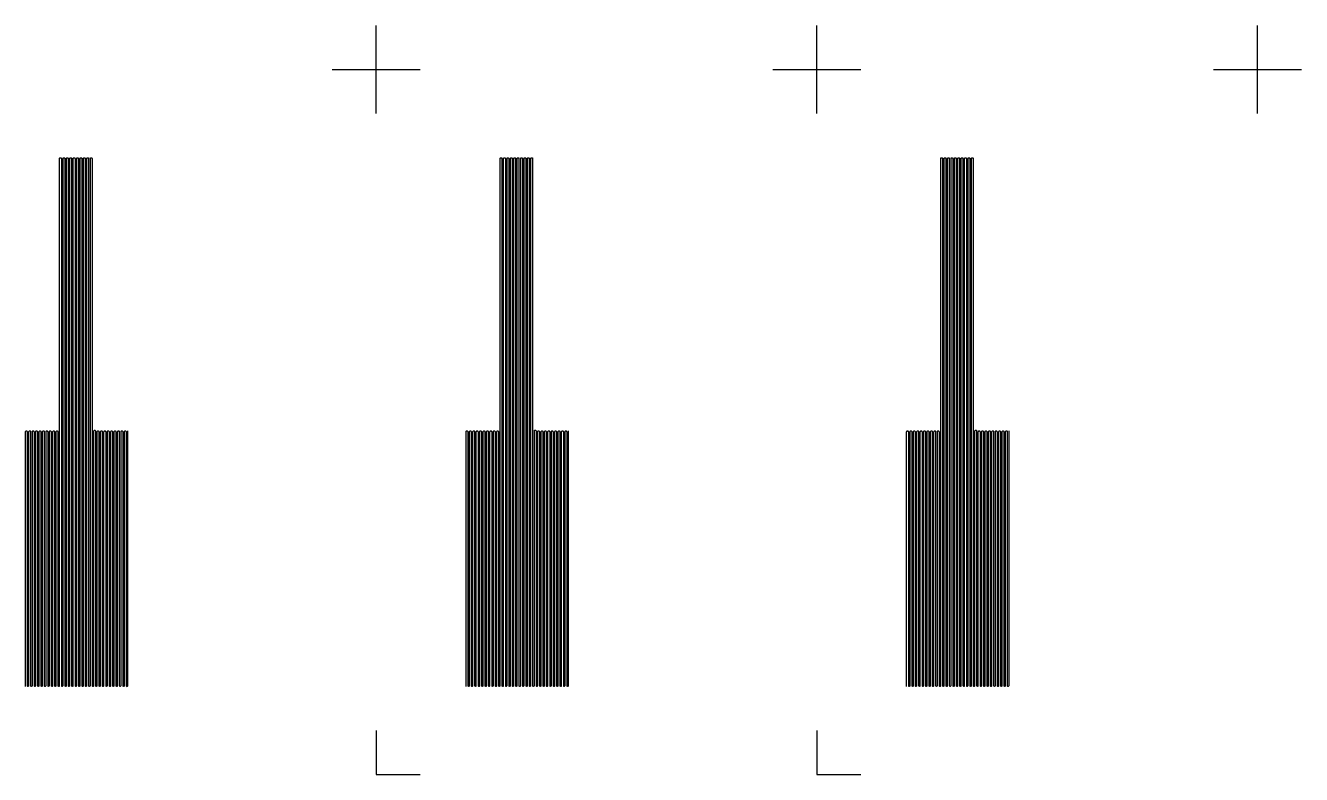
# Model space of a CAD drawing. Header units: inches. Extents: x 0 to 30.5, y 0 to 8.5.
# Drawn here: x 16.02 to 30.5, y 0 to 8.5 of the extents above; entities that cross this region are included whole.
import ezdxf

# ---------------------------------------------------------------- set-up
doc = ezdxf.new("R2010")
doc.units = ezdxf.units.IN
doc.header["$MEASUREMENT"] = 0

msp = doc.modelspace()

# ---------------------------------------------------------------- linework, layer by layer
for p, q in [((20, 7.5), (20, 8.5)), ((20, 7.5), (20, 8.5)), ((20, 7.5), (20, 8.5)), ((25, 7.5), (25, 8.5)), ((25, 7.5), (25, 8.5)), ((30, 7.5), (30, 8.5)), ((19.5, 8), (20.5, 8)), ((19.5, 8), (20.5, 8)), ((19.5, 8), (20.5, 8)), ((24.5, 8), (25.5, 8)), ((24.5, 8), (25.5, 8)), ((29.5, 8), (30.5, 8))]:
    msp.add_line(p, q)
at = {"color": 1, "linetype": 'Continuous'}
for points in [[(16.019, 1), (16.019, 3.89, -0.414214), (16.029, 3.9), (16.029, 3.9, -0.414214), (16.039, 3.89), (16.039, 1.01, 0.414214), (16.048, 1), (16.048, 1, 0.414214), (16.058, 1.01), (16.058, 3.89, -0.414214), (16.068, 3.9), (16.068, 3.9, -0.414214), (16.077, 3.89), (16.077, 1.01, 0.414214), (16.087, 1), (16.087, 1, 0.414214), (16.097, 1.01), (16.097, 3.89, -0.414214), (16.106, 3.9), (16.106, 3.9, -0.414214), (16.116, 3.89), (16.116, 1.01, 0.414214), (16.126, 1), (16.126, 1, 0.414214), (16.135, 1.01), (16.135, 3.89, -0.414214), (16.145, 3.9), (16.145, 3.9, -0.414214), (16.155, 3.89), (16.155, 1.01, 0.414214), (16.165, 1), (16.165, 1, 0.414214), (16.174, 1.01), (16.174, 3.89, -0.414214), (16.184, 3.9), (16.184, 3.9, -0.414214), (16.194, 3.89), (16.194, 1.01, 0.414214), (16.203, 1), (16.203, 1, 0.414214), (16.213, 1.01), (16.213, 3.89, -0.414214), (16.223, 3.9), (16.223, 3.9, -0.414214), (16.232, 3.89), (16.232, 1.01, 0.414214), (16.242, 1), (16.242, 1, 0.414214), (16.252, 1.01), (16.252, 3.89, -0.414214), (16.261, 3.9), (16.261, 3.9, -0.414214), (16.271, 3.89), (16.271, 1.01, 0.414214), (16.281, 1), (16.281, 1, 0.414214), (16.29, 1.01), (16.29, 3.89, -0.414214), (16.3, 3.9), (16.3, 3.9, -0.414214), (16.31, 3.89), (16.31, 1.01, 0.414214), (16.319, 1), (16.319, 1, 0.414214), (16.329, 1.01), (16.329, 3.89, -0.414214), (16.339, 3.9), (16.339, 3.9, -0.414214), (16.348, 3.89), (16.348, 1.01, 0.414214), (16.358, 1), (16.358, 1, 0.414214), (16.368, 1.01), (16.368, 3.89, -0.414214), (16.377, 3.9), (16.377, 3.9, -0.414214), (16.387, 3.89), (16.387, 1.01, 0.414214), (16.397, 1), (16.397, 1, 0.414214), (16.406, 1.01), (16.406, 6.99, -0.414214), (16.416, 7), (16.416, 7, -0.414214), (16.426, 6.99), (16.426, 1.01, 0.414214), (16.435, 1), (16.435, 1, 0.414214), (16.445, 1.01), (16.445, 6.99, -0.414214), (16.455, 7), (16.455, 7, -0.414214), (16.465, 6.99), (16.465, 1.01, 0.414214), (16.474, 1), (16.474, 1, 0.414214), (16.484, 1.01), (16.484, 6.99, -0.414214), (16.494, 7), (16.494, 7, -0.414214), (16.503, 6.99), (16.503, 1.01, 0.414214), (16.513, 1), (16.513, 1, 0.414214), (16.523, 1.01), (16.523, 6.99, -0.414214), (16.532, 7), (16.532, 7, -0.414214), (16.542, 6.99), (16.542, 1.01, 0.414214), (16.552, 1), (16.552, 1, 0.414214), (16.561, 1.01), (16.561, 6.99, -0.414214), (16.571, 7), (16.571, 7, -0.414214), (16.581, 6.99), (16.581, 1.01, 0.414214), (16.59, 1), (16.59, 1, 0.414214), (16.6, 1.01), (16.6, 6.99, -0.414214), (16.61, 7), (16.61, 7, -0.414214), (16.619, 6.99), (16.619, 1.01, 0.414214), (16.629, 1), (16.629, 1, 0.414214), (16.639, 1.01), (16.639, 6.99, -0.414214), (16.648, 7), (16.648, 7, -0.414214), (16.658, 6.99), (16.658, 1.01, 0.414214), (16.668, 1), (16.668, 1, 0.414214), (16.677, 1.01), (16.677, 6.99, -0.414214), (16.687, 7), (16.687, 7, -0.414214), (16.697, 6.99), (16.697, 1.01, 0.414214), (16.706, 1), (16.706, 1, 0.414214), (16.716, 1.01), (16.716, 6.99, -0.414214), (16.726, 7), (16.726, 7, -0.414214), (16.735, 6.99), (16.735, 1.01, 0.414214), (16.745, 1), (16.745, 1, 0.414214), (16.755, 1.01), (16.755, 6.99, -0.414214), (16.765, 7), (16.765, 7, -0.414214), (16.774, 6.99), (16.774, 1.01, 0.414214), (16.784, 1), (16.784, 1, 0.414214), (16.794, 1.01), (16.794, 3.9, -0.996883), (16.813, 3.9), (16.813, 3.9, -0.001561), (16.813, 3.9), (16.813, 1.01, 0.414214), (16.823, 1), (16.823, 1, 0.414214), (16.832, 1.01), (16.832, 3.89, -0.414214), (16.842, 3.9), (16.842, 3.9, -0.414214), (16.852, 3.89), (16.852, 1.01, 0.414214), (16.861, 1), (16.861, 1, 0.414214), (16.871, 1.01), (16.871, 3.89, -0.414214), (16.881, 3.9), (16.881, 3.9, -0.414214), (16.89, 3.89), (16.89, 1.01, 0.414214), (16.9, 1), (16.9, 1, 0.414214), (16.91, 1.01), (16.91, 3.89, -0.414214), (16.919, 3.9), (16.919, 3.9, -0.414214), (16.929, 3.89), (16.929, 1.01, 0.414214), (16.939, 1), (16.939, 1, 0.414214), (16.948, 1.01), (16.948, 3.89, -0.414214), (16.958, 3.9), (16.958, 3.9, -0.414214), (16.968, 3.89), (16.968, 1.01, 0.414214), (16.977, 1), (16.977, 1, 0.414214), (16.987, 1.01), (16.987, 3.89, -0.414214), (16.997, 3.9), (16.997, 3.9, -0.414214), (17.006, 3.89), (17.006, 1.01, 0.414214), (17.016, 1), (17.016, 1, 0.414214), (17.026, 1.01), (17.026, 3.89, -0.414214), (17.035, 3.9), (17.035, 3.9, -0.414214), (17.045, 3.89), (17.045, 1.01, 0.414214), (17.055, 1), (17.055, 1, 0.414214), (17.065, 1.01), (17.065, 3.89, -0.414214), (17.074, 3.9), (17.074, 3.9, -0.414214), (17.084, 3.89), (17.084, 1.01, 0.414214), (17.094, 1), (17.094, 1, 0.414214), (17.103, 1.01), (17.103, 3.89, -0.414214), (17.113, 3.9), (17.113, 3.9, -0.414214), (17.123, 3.89), (17.123, 1.01, 0.414214), (17.132, 1), (17.132, 1, 0.414214), (17.142, 1.01), (17.142, 3.89, -0.414214), (17.152, 3.9), (17.152, 3.9, -0.414214), (17.161, 3.89), (17.161, 1.01, 0.414214), (17.171, 1), (17.171, 1, 0.414214), (17.181, 1.01), (17.181, 3.9)], [(16.019, 1), (16.019, 3.89, -0.414214), (16.029, 3.9), (16.029, 3.9, -0.414214), (16.039, 3.89), (16.039, 1.01, 0.414214), (16.048, 1), (16.048, 1, 0.414214), (16.058, 1.01), (16.058, 3.89, -0.414214), (16.068, 3.9), (16.068, 3.9, -0.414214), (16.077, 3.89), (16.077, 1.01, 0.414214), (16.087, 1), (16.087, 1, 0.414214), (16.097, 1.01), (16.097, 3.89, -0.414214), (16.106, 3.9), (16.106, 3.9, -0.414214), (16.116, 3.89), (16.116, 1.01, 0.414214), (16.126, 1), (16.126, 1, 0.414214), (16.135, 1.01), (16.135, 3.89, -0.414214), (16.145, 3.9), (16.145, 3.9, -0.414214), (16.155, 3.89), (16.155, 1.01, 0.414214), (16.165, 1), (16.165, 1, 0.414214), (16.174, 1.01), (16.174, 3.89, -0.414214), (16.184, 3.9), (16.184, 3.9, -0.414214), (16.194, 3.89), (16.194, 1.01, 0.414214), (16.203, 1), (16.203, 1, 0.414214), (16.213, 1.01), (16.213, 3.89, -0.414214), (16.223, 3.9), (16.223, 3.9, -0.414214), (16.232, 3.89), (16.232, 1.01, 0.414214), (16.242, 1), (16.242, 1, 0.414214), (16.252, 1.01), (16.252, 3.89, -0.414214), (16.261, 3.9), (16.261, 3.9, -0.414214), (16.271, 3.89), (16.271, 1.01, 0.414214), (16.281, 1), (16.281, 1, 0.414214), (16.29, 1.01), (16.29, 3.89, -0.414214), (16.3, 3.9), (16.3, 3.9, -0.414214), (16.31, 3.89), (16.31, 1.01, 0.414214), (16.319, 1), (16.319, 1, 0.414214), (16.329, 1.01), (16.329, 3.89, -0.414214), (16.339, 3.9), (16.339, 3.9, -0.414214), (16.348, 3.89), (16.348, 1.01, 0.414214), (16.358, 1), (16.358, 1, 0.414214), (16.368, 1.01), (16.368, 3.89, -0.414214), (16.377, 3.9), (16.377, 3.9, -0.414214), (16.387, 3.89), (16.387, 1.01, 0.414214), (16.397, 1), (16.397, 1, 0.414214), (16.406, 1.01), (16.406, 6.99, -0.414214), (16.416, 7), (16.416, 7, -0.414214), (16.426, 6.99), (16.426, 1.01, 0.414214), (16.435, 1), (16.435, 1, 0.414214), (16.445, 1.01), (16.445, 6.99, -0.414214), (16.455, 7), (16.455, 7, -0.414214), (16.465, 6.99), (16.465, 1.01, 0.414214), (16.474, 1), (16.474, 1, 0.414214), (16.484, 1.01), (16.484, 6.99, -0.414214), (16.494, 7), (16.494, 7, -0.414214), (16.503, 6.99), (16.503, 1.01, 0.414214), (16.513, 1), (16.513, 1, 0.414214), (16.523, 1.01), (16.523, 6.99, -0.414214), (16.532, 7), (16.532, 7, -0.414214), (16.542, 6.99), (16.542, 1.01, 0.414214), (16.552, 1), (16.552, 1, 0.414214), (16.561, 1.01), (16.561, 6.99, -0.414214), (16.571, 7), (16.571, 7, -0.414214), (16.581, 6.99), (16.581, 1.01, 0.414214), (16.59, 1), (16.59, 1, 0.414214), (16.6, 1.01), (16.6, 6.99, -0.414214), (16.61, 7), (16.61, 7, -0.414214), (16.619, 6.99), (16.619, 1.01, 0.414214), (16.629, 1), (16.629, 1, 0.414214), (16.639, 1.01), (16.639, 6.99, -0.414214), (16.648, 7), (16.648, 7, -0.414214), (16.658, 6.99), (16.658, 1.01, 0.414214), (16.668, 1), (16.668, 1, 0.414214), (16.677, 1.01), (16.677, 6.99, -0.414214), (16.687, 7), (16.687, 7, -0.414214), (16.697, 6.99), (16.697, 1.01, 0.414214), (16.706, 1), (16.706, 1, 0.414214), (16.716, 1.01), (16.716, 6.99, -0.414214), (16.726, 7), (16.726, 7, -0.414214), (16.735, 6.99), (16.735, 1.01, 0.414214), (16.745, 1), (16.745, 1, 0.414214), (16.755, 1.01), (16.755, 6.99, -0.414214), (16.765, 7), (16.765, 7, -0.414214), (16.774, 6.99), (16.774, 1.01, 0.414214), (16.784, 1), (16.784, 1, 0.414214), (16.794, 1.01), (16.794, 3.9, -0.996883), (16.813, 3.9), (16.813, 3.9, -0.001561), (16.813, 3.9), (16.813, 1.01, 0.414214), (16.823, 1), (16.823, 1, 0.414214), (16.832, 1.01), (16.832, 3.89, -0.414214), (16.842, 3.9), (16.842, 3.9, -0.414214), (16.852, 3.89), (16.852, 1.01, 0.414214), (16.861, 1), (16.861, 1, 0.414214), (16.871, 1.01), (16.871, 3.89, -0.414214), (16.881, 3.9), (16.881, 3.9, -0.414214), (16.89, 3.89), (16.89, 1.01, 0.414214), (16.9, 1), (16.9, 1, 0.414214), (16.91, 1.01), (16.91, 3.89, -0.414214), (16.919, 3.9), (16.919, 3.9, -0.414214), (16.929, 3.89), (16.929, 1.01, 0.414214), (16.939, 1), (16.939, 1, 0.414214), (16.948, 1.01), (16.948, 3.89, -0.414214), (16.958, 3.9), (16.958, 3.9, -0.414214), (16.968, 3.89), (16.968, 1.01, 0.414214), (16.977, 1), (16.977, 1, 0.414214), (16.987, 1.01), (16.987, 3.89, -0.414214), (16.997, 3.9), (16.997, 3.9, -0.414214), (17.006, 3.89), (17.006, 1.01, 0.414214), (17.016, 1), (17.016, 1, 0.414214), (17.026, 1.01), (17.026, 3.89, -0.414214), (17.035, 3.9), (17.035, 3.9, -0.414214), (17.045, 3.89), (17.045, 1.01, 0.414214), (17.055, 1), (17.055, 1, 0.414214), (17.065, 1.01), (17.065, 3.89, -0.414214), (17.074, 3.9), (17.074, 3.9, -0.414214), (17.084, 3.89), (17.084, 1.01, 0.414214), (17.094, 1), (17.094, 1, 0.414214), (17.103, 1.01), (17.103, 3.89, -0.414214), (17.113, 3.9), (17.113, 3.9, -0.414214), (17.123, 3.89), (17.123, 1.01, 0.414214), (17.132, 1), (17.132, 1, 0.414214), (17.142, 1.01), (17.142, 3.89, -0.414214), (17.152, 3.9), (17.152, 3.9, -0.414214), (17.161, 3.89), (17.161, 1.01, 0.414214), (17.171, 1), (17.171, 1, 0.414214), (17.181, 1.01), (17.181, 3.9)], [(16.019, 1), (16.019, 3.89, -0.414214), (16.029, 3.9), (16.029, 3.9, -0.414214), (16.039, 3.89), (16.039, 1.01, 0.414214), (16.048, 1), (16.048, 1, 0.414214), (16.058, 1.01), (16.058, 3.89, -0.414214), (16.068, 3.9), (16.068, 3.9, -0.414214), (16.077, 3.89), (16.077, 1.01, 0.414214), (16.087, 1), (16.087, 1, 0.414214), (16.097, 1.01), (16.097, 3.89, -0.414214), (16.106, 3.9), (16.106, 3.9, -0.414214), (16.116, 3.89), (16.116, 1.01, 0.414214), (16.126, 1), (16.126, 1, 0.414214), (16.135, 1.01), (16.135, 3.89, -0.414214), (16.145, 3.9), (16.145, 3.9, -0.414214), (16.155, 3.89), (16.155, 1.01, 0.414214), (16.165, 1), (16.165, 1, 0.414214), (16.174, 1.01), (16.174, 3.89, -0.414214), (16.184, 3.9), (16.184, 3.9, -0.414214), (16.194, 3.89), (16.194, 1.01, 0.414214), (16.203, 1), (16.203, 1, 0.414214), (16.213, 1.01), (16.213, 3.89, -0.414214), (16.223, 3.9), (16.223, 3.9, -0.414214), (16.232, 3.89), (16.232, 1.01, 0.414214), (16.242, 1), (16.242, 1, 0.414214), (16.252, 1.01), (16.252, 3.89, -0.414214), (16.261, 3.9), (16.261, 3.9, -0.414214), (16.271, 3.89), (16.271, 1.01, 0.414214), (16.281, 1), (16.281, 1, 0.414214), (16.29, 1.01), (16.29, 3.89, -0.414214), (16.3, 3.9), (16.3, 3.9, -0.414214), (16.31, 3.89), (16.31, 1.01, 0.414214), (16.319, 1), (16.319, 1, 0.414214), (16.329, 1.01), (16.329, 3.89, -0.414214), (16.339, 3.9), (16.339, 3.9, -0.414214), (16.348, 3.89), (16.348, 1.01, 0.414214), (16.358, 1), (16.358, 1, 0.414214), (16.368, 1.01), (16.368, 3.89, -0.414214), (16.377, 3.9), (16.377, 3.9, -0.414214), (16.387, 3.89), (16.387, 1.01, 0.414214), (16.397, 1), (16.397, 1, 0.414214), (16.406, 1.01), (16.406, 6.99, -0.414214), (16.416, 7), (16.416, 7, -0.414214), (16.426, 6.99), (16.426, 1.01, 0.414214), (16.435, 1), (16.435, 1, 0.414214), (16.445, 1.01), (16.445, 6.99, -0.414214), (16.455, 7), (16.455, 7, -0.414214), (16.465, 6.99), (16.465, 1.01, 0.414214), (16.474, 1), (16.474, 1, 0.414214), (16.484, 1.01), (16.484, 6.99, -0.414214), (16.494, 7), (16.494, 7, -0.414214), (16.503, 6.99), (16.503, 1.01, 0.414214), (16.513, 1), (16.513, 1, 0.414214), (16.523, 1.01), (16.523, 6.99, -0.414214), (16.532, 7), (16.532, 7, -0.414214), (16.542, 6.99), (16.542, 1.01, 0.414214), (16.552, 1), (16.552, 1, 0.414214), (16.561, 1.01), (16.561, 6.99, -0.414214), (16.571, 7), (16.571, 7, -0.414214), (16.581, 6.99), (16.581, 1.01, 0.414214), (16.59, 1), (16.59, 1, 0.414214), (16.6, 1.01), (16.6, 6.99, -0.414214), (16.61, 7), (16.61, 7, -0.414214), (16.619, 6.99), (16.619, 1.01, 0.414214), (16.629, 1), (16.629, 1, 0.414214), (16.639, 1.01), (16.639, 6.99, -0.414214), (16.648, 7), (16.648, 7, -0.414214), (16.658, 6.99), (16.658, 1.01, 0.414214), (16.668, 1), (16.668, 1, 0.414214), (16.677, 1.01), (16.677, 6.99, -0.414214), (16.687, 7), (16.687, 7, -0.414214), (16.697, 6.99), (16.697, 1.01, 0.414214), (16.706, 1), (16.706, 1, 0.414214), (16.716, 1.01), (16.716, 6.99, -0.414214), (16.726, 7), (16.726, 7, -0.414214), (16.735, 6.99), (16.735, 1.01, 0.414214), (16.745, 1), (16.745, 1, 0.414214), (16.755, 1.01), (16.755, 6.99, -0.414214), (16.765, 7), (16.765, 7, -0.414214), (16.774, 6.99), (16.774, 1.01, 0.414214), (16.784, 1), (16.784, 1, 0.414214), (16.794, 1.01), (16.794, 3.9, -0.996883), (16.813, 3.9), (16.813, 3.9, -0.001561), (16.813, 3.9), (16.813, 1.01, 0.414214), (16.823, 1), (16.823, 1, 0.414214), (16.832, 1.01), (16.832, 3.89, -0.414214), (16.842, 3.9), (16.842, 3.9, -0.414214), (16.852, 3.89), (16.852, 1.01, 0.414214), (16.861, 1), (16.861, 1, 0.414214), (16.871, 1.01), (16.871, 3.89, -0.414214), (16.881, 3.9), (16.881, 3.9, -0.414214), (16.89, 3.89), (16.89, 1.01, 0.414214), (16.9, 1), (16.9, 1, 0.414214), (16.91, 1.01), (16.91, 3.89, -0.414214), (16.919, 3.9), (16.919, 3.9, -0.414214), (16.929, 3.89), (16.929, 1.01, 0.414214), (16.939, 1), (16.939, 1, 0.414214), (16.948, 1.01), (16.948, 3.89, -0.414214), (16.958, 3.9), (16.958, 3.9, -0.414214), (16.968, 3.89), (16.968, 1.01, 0.414214), (16.977, 1), (16.977, 1, 0.414214), (16.987, 1.01), (16.987, 3.89, -0.414214), (16.997, 3.9), (16.997, 3.9, -0.414214), (17.006, 3.89), (17.006, 1.01, 0.414214), (17.016, 1), (17.016, 1, 0.414214), (17.026, 1.01), (17.026, 3.89, -0.414214), (17.035, 3.9), (17.035, 3.9, -0.414214), (17.045, 3.89), (17.045, 1.01, 0.414214), (17.055, 1), (17.055, 1, 0.414214), (17.065, 1.01), (17.065, 3.89, -0.414214), (17.074, 3.9), (17.074, 3.9, -0.414214), (17.084, 3.89), (17.084, 1.01, 0.414214), (17.094, 1), (17.094, 1, 0.414214), (17.103, 1.01), (17.103, 3.89, -0.414214), (17.113, 3.9), (17.113, 3.9, -0.414214), (17.123, 3.89), (17.123, 1.01, 0.414214), (17.132, 1), (17.132, 1, 0.414214), (17.142, 1.01), (17.142, 3.89, -0.414214), (17.152, 3.9), (17.152, 3.9, -0.414214), (17.161, 3.89), (17.161, 1.01, 0.414214), (17.171, 1), (17.171, 1, 0.414214), (17.181, 1.01), (17.181, 3.9)], [(21.019, 1), (21.019, 3.89, -0.414214), (21.029, 3.9), (21.029, 3.9, -0.414214), (21.039, 3.89), (21.039, 1.01, 0.414214), (21.048, 1), (21.048, 1, 0.414214), (21.058, 1.01), (21.058, 3.89, -0.414214), (21.068, 3.9), (21.068, 3.9, -0.414214), (21.077, 3.89), (21.077, 1.01, 0.414214), (21.087, 1), (21.087, 1, 0.414214), (21.097, 1.01), (21.097, 3.89, -0.414214), (21.106, 3.9), (21.106, 3.9, -0.414214), (21.116, 3.89), (21.116, 1.01, 0.414214), (21.126, 1), (21.126, 1, 0.414214), (21.135, 1.01), (21.135, 3.89, -0.414214), (21.145, 3.9), (21.145, 3.9, -0.414214), (21.155, 3.89), (21.155, 1.01, 0.414214), (21.165, 1), (21.165, 1, 0.414214), (21.174, 1.01), (21.174, 3.89, -0.414214), (21.184, 3.9), (21.184, 3.9, -0.414214), (21.194, 3.89), (21.194, 1.01, 0.414214), (21.203, 1), (21.203, 1, 0.414214), (21.213, 1.01), (21.213, 3.89, -0.414214), (21.223, 3.9), (21.223, 3.9, -0.414214), (21.232, 3.89), (21.232, 1.01, 0.414214), (21.242, 1), (21.242, 1, 0.414214), (21.252, 1.01), (21.252, 3.89, -0.414214), (21.261, 3.9), (21.261, 3.9, -0.414214), (21.271, 3.89), (21.271, 1.01, 0.414214), (21.281, 1), (21.281, 1, 0.414214), (21.29, 1.01), (21.29, 3.89, -0.414214), (21.3, 3.9), (21.3, 3.9, -0.414214), (21.31, 3.89), (21.31, 1.01, 0.414214), (21.319, 1), (21.319, 1, 0.414214), (21.329, 1.01), (21.329, 3.89, -0.414214), (21.339, 3.9), (21.339, 3.9, -0.414214), (21.348, 3.89), (21.348, 1.01, 0.414214), (21.358, 1), (21.358, 1, 0.414214), (21.368, 1.01), (21.368, 3.89, -0.414214), (21.377, 3.9), (21.377, 3.9, -0.414214), (21.387, 3.89), (21.387, 1.01, 0.414214), (21.397, 1), (21.397, 1, 0.414214), (21.406, 1.01), (21.406, 6.99, -0.414214), (21.416, 7), (21.416, 7, -0.414214), (21.426, 6.99), (21.426, 1.01, 0.414214), (21.435, 1), (21.435, 1, 0.414214), (21.445, 1.01), (21.445, 6.99, -0.414214), (21.455, 7), (21.455, 7, -0.414214), (21.465, 6.99), (21.465, 1.01, 0.414214), (21.474, 1), (21.474, 1, 0.414214), (21.484, 1.01), (21.484, 6.99, -0.414214), (21.494, 7), (21.494, 7, -0.414214), (21.503, 6.99), (21.503, 1.01, 0.414214), (21.513, 1), (21.513, 1, 0.414214), (21.523, 1.01), (21.523, 6.99, -0.414214), (21.532, 7), (21.532, 7, -0.414214), (21.542, 6.99), (21.542, 1.01, 0.414214), (21.552, 1), (21.552, 1, 0.414214), (21.561, 1.01), (21.561, 6.99, -0.414214), (21.571, 7), (21.571, 7, -0.414214), (21.581, 6.99), (21.581, 1.01, 0.414214), (21.59, 1), (21.59, 1, 0.414214), (21.6, 1.01), (21.6, 6.99, -0.414214), (21.61, 7), (21.61, 7, -0.414214), (21.619, 6.99), (21.619, 1.01, 0.414214), (21.629, 1), (21.629, 1, 0.414214), (21.639, 1.01), (21.639, 6.99, -0.414214), (21.648, 7), (21.648, 7, -0.414214), (21.658, 6.99), (21.658, 1.01, 0.414214), (21.668, 1), (21.668, 1, 0.414214), (21.677, 1.01), (21.677, 6.99, -0.414214), (21.687, 7), (21.687, 7, -0.414214), (21.697, 6.99), (21.697, 1.01, 0.414214), (21.706, 1), (21.706, 1, 0.414214), (21.716, 1.01), (21.716, 6.99, -0.414214), (21.726, 7), (21.726, 7, -0.414214), (21.735, 6.99), (21.735, 1.01, 0.414214), (21.745, 1), (21.745, 1, 0.414214), (21.755, 1.01), (21.755, 6.99, -0.414214), (21.765, 7), (21.765, 7, -0.414214), (21.774, 6.99), (21.774, 1.01, 0.414214), (21.784, 1), (21.784, 1, 0.414214), (21.794, 1.01), (21.794, 3.9, -0.996883), (21.813, 3.9), (21.813, 3.9, -0.001561), (21.813, 3.9), (21.813, 1.01, 0.414214), (21.823, 1), (21.823, 1, 0.414214), (21.832, 1.01), (21.832, 3.89, -0.414214), (21.842, 3.9), (21.842, 3.9, -0.414214), (21.852, 3.89), (21.852, 1.01, 0.414214), (21.861, 1), (21.861, 1, 0.414214), (21.871, 1.01), (21.871, 3.89, -0.414214), (21.881, 3.9), (21.881, 3.9, -0.414214), (21.89, 3.89), (21.89, 1.01, 0.414214), (21.9, 1), (21.9, 1, 0.414214), (21.91, 1.01), (21.91, 3.89, -0.414214), (21.919, 3.9), (21.919, 3.9, -0.414214), (21.929, 3.89), (21.929, 1.01, 0.414214), (21.939, 1), (21.939, 1, 0.414214), (21.948, 1.01), (21.948, 3.89, -0.414214), (21.958, 3.9), (21.958, 3.9, -0.414214), (21.968, 3.89), (21.968, 1.01, 0.414214), (21.977, 1), (21.977, 1, 0.414214), (21.987, 1.01), (21.987, 3.89, -0.414214), (21.997, 3.9), (21.997, 3.9, -0.414214), (22.006, 3.89), (22.006, 1.01, 0.414214), (22.016, 1), (22.016, 1, 0.414214), (22.026, 1.01), (22.026, 3.89, -0.414214), (22.035, 3.9), (22.035, 3.9, -0.414214), (22.045, 3.89), (22.045, 1.01, 0.414214), (22.055, 1), (22.055, 1, 0.414214), (22.065, 1.01), (22.065, 3.89, -0.414214), (22.074, 3.9), (22.074, 3.9, -0.414214), (22.084, 3.89), (22.084, 1.01, 0.414214), (22.094, 1), (22.094, 1, 0.414214), (22.103, 1.01), (22.103, 3.89, -0.414214), (22.113, 3.9), (22.113, 3.9, -0.414214), (22.123, 3.89), (22.123, 1.01, 0.414214), (22.132, 1), (22.132, 1, 0.414214), (22.142, 1.01), (22.142, 3.89, -0.414214), (22.152, 3.9), (22.152, 3.9, -0.414214), (22.161, 3.89), (22.161, 1.01, 0.414214), (22.171, 1), (22.171, 1, 0.414214), (22.181, 1.01), (22.181, 3.9)], [(21.019, 1), (21.019, 3.89, -0.414214), (21.029, 3.9), (21.029, 3.9, -0.414214), (21.039, 3.89), (21.039, 1.01, 0.414214), (21.048, 1), (21.048, 1, 0.414214), (21.058, 1.01), (21.058, 3.89, -0.414214), (21.068, 3.9), (21.068, 3.9, -0.414214), (21.077, 3.89), (21.077, 1.01, 0.414214), (21.087, 1), (21.087, 1, 0.414214), (21.097, 1.01), (21.097, 3.89, -0.414214), (21.106, 3.9), (21.106, 3.9, -0.414214), (21.116, 3.89), (21.116, 1.01, 0.414214), (21.126, 1), (21.126, 1, 0.414214), (21.135, 1.01), (21.135, 3.89, -0.414214), (21.145, 3.9), (21.145, 3.9, -0.414214), (21.155, 3.89), (21.155, 1.01, 0.414214), (21.165, 1), (21.165, 1, 0.414214), (21.174, 1.01), (21.174, 3.89, -0.414214), (21.184, 3.9), (21.184, 3.9, -0.414214), (21.194, 3.89), (21.194, 1.01, 0.414214), (21.203, 1), (21.203, 1, 0.414214), (21.213, 1.01), (21.213, 3.89, -0.414214), (21.223, 3.9), (21.223, 3.9, -0.414214), (21.232, 3.89), (21.232, 1.01, 0.414214), (21.242, 1), (21.242, 1, 0.414214), (21.252, 1.01), (21.252, 3.89, -0.414214), (21.261, 3.9), (21.261, 3.9, -0.414214), (21.271, 3.89), (21.271, 1.01, 0.414214), (21.281, 1), (21.281, 1, 0.414214), (21.29, 1.01), (21.29, 3.89, -0.414214), (21.3, 3.9), (21.3, 3.9, -0.414214), (21.31, 3.89), (21.31, 1.01, 0.414214), (21.319, 1), (21.319, 1, 0.414214), (21.329, 1.01), (21.329, 3.89, -0.414214), (21.339, 3.9), (21.339, 3.9, -0.414214), (21.348, 3.89), (21.348, 1.01, 0.414214), (21.358, 1), (21.358, 1, 0.414214), (21.368, 1.01), (21.368, 3.89, -0.414214), (21.377, 3.9), (21.377, 3.9, -0.414214), (21.387, 3.89), (21.387, 1.01, 0.414214), (21.397, 1), (21.397, 1, 0.414214), (21.406, 1.01), (21.406, 6.99, -0.414214), (21.416, 7), (21.416, 7, -0.414214), (21.426, 6.99), (21.426, 1.01, 0.414214), (21.435, 1), (21.435, 1, 0.414214), (21.445, 1.01), (21.445, 6.99, -0.414214), (21.455, 7), (21.455, 7, -0.414214), (21.465, 6.99), (21.465, 1.01, 0.414214), (21.474, 1), (21.474, 1, 0.414214), (21.484, 1.01), (21.484, 6.99, -0.414214), (21.494, 7), (21.494, 7, -0.414214), (21.503, 6.99), (21.503, 1.01, 0.414214), (21.513, 1), (21.513, 1, 0.414214), (21.523, 1.01), (21.523, 6.99, -0.414214), (21.532, 7), (21.532, 7, -0.414214), (21.542, 6.99), (21.542, 1.01, 0.414214), (21.552, 1), (21.552, 1, 0.414214), (21.561, 1.01), (21.561, 6.99, -0.414214), (21.571, 7), (21.571, 7, -0.414214), (21.581, 6.99), (21.581, 1.01, 0.414214), (21.59, 1), (21.59, 1, 0.414214), (21.6, 1.01), (21.6, 6.99, -0.414214), (21.61, 7), (21.61, 7, -0.414214), (21.619, 6.99), (21.619, 1.01, 0.414214), (21.629, 1), (21.629, 1, 0.414214), (21.639, 1.01), (21.639, 6.99, -0.414214), (21.648, 7), (21.648, 7, -0.414214), (21.658, 6.99), (21.658, 1.01, 0.414214), (21.668, 1), (21.668, 1, 0.414214), (21.677, 1.01), (21.677, 6.99, -0.414214), (21.687, 7), (21.687, 7, -0.414214), (21.697, 6.99), (21.697, 1.01, 0.414214), (21.706, 1), (21.706, 1, 0.414214), (21.716, 1.01), (21.716, 6.99, -0.414214), (21.726, 7), (21.726, 7, -0.414214), (21.735, 6.99), (21.735, 1.01, 0.414214), (21.745, 1), (21.745, 1, 0.414214), (21.755, 1.01), (21.755, 6.99, -0.414214), (21.765, 7), (21.765, 7, -0.414214), (21.774, 6.99), (21.774, 1.01, 0.414214), (21.784, 1), (21.784, 1, 0.414214), (21.794, 1.01), (21.794, 3.9, -0.996883), (21.813, 3.9), (21.813, 3.9, -0.001561), (21.813, 3.9), (21.813, 1.01, 0.414214), (21.823, 1), (21.823, 1, 0.414214), (21.832, 1.01), (21.832, 3.89, -0.414214), (21.842, 3.9), (21.842, 3.9, -0.414214), (21.852, 3.89), (21.852, 1.01, 0.414214), (21.861, 1), (21.861, 1, 0.414214), (21.871, 1.01), (21.871, 3.89, -0.414214), (21.881, 3.9), (21.881, 3.9, -0.414214), (21.89, 3.89), (21.89, 1.01, 0.414214), (21.9, 1), (21.9, 1, 0.414214), (21.91, 1.01), (21.91, 3.89, -0.414214), (21.919, 3.9), (21.919, 3.9, -0.414214), (21.929, 3.89), (21.929, 1.01, 0.414214), (21.939, 1), (21.939, 1, 0.414214), (21.948, 1.01), (21.948, 3.89, -0.414214), (21.958, 3.9), (21.958, 3.9, -0.414214), (21.968, 3.89), (21.968, 1.01, 0.414214), (21.977, 1), (21.977, 1, 0.414214), (21.987, 1.01), (21.987, 3.89, -0.414214), (21.997, 3.9), (21.997, 3.9, -0.414214), (22.006, 3.89), (22.006, 1.01, 0.414214), (22.016, 1), (22.016, 1, 0.414214), (22.026, 1.01), (22.026, 3.89, -0.414214), (22.035, 3.9), (22.035, 3.9, -0.414214), (22.045, 3.89), (22.045, 1.01, 0.414214), (22.055, 1), (22.055, 1, 0.414214), (22.065, 1.01), (22.065, 3.89, -0.414214), (22.074, 3.9), (22.074, 3.9, -0.414214), (22.084, 3.89), (22.084, 1.01, 0.414214), (22.094, 1), (22.094, 1, 0.414214), (22.103, 1.01), (22.103, 3.89, -0.414214), (22.113, 3.9), (22.113, 3.9, -0.414214), (22.123, 3.89), (22.123, 1.01, 0.414214), (22.132, 1), (22.132, 1, 0.414214), (22.142, 1.01), (22.142, 3.89, -0.414214), (22.152, 3.9), (22.152, 3.9, -0.414214), (22.161, 3.89), (22.161, 1.01, 0.414214), (22.171, 1), (22.171, 1, 0.414214), (22.181, 1.01), (22.181, 3.9)], [(26.019, 1), (26.019, 3.89, -0.414214), (26.029, 3.9), (26.029, 3.9, -0.414214), (26.039, 3.89), (26.039, 1.01, 0.414214), (26.048, 1), (26.048, 1, 0.414214), (26.058, 1.01), (26.058, 3.89, -0.414214), (26.068, 3.9), (26.068, 3.9, -0.414214), (26.077, 3.89), (26.077, 1.01, 0.414214), (26.087, 1), (26.087, 1, 0.414214), (26.097, 1.01), (26.097, 3.89, -0.414214), (26.106, 3.9), (26.106, 3.9, -0.414214), (26.116, 3.89), (26.116, 1.01, 0.414214), (26.126, 1), (26.126, 1, 0.414214), (26.135, 1.01), (26.135, 3.89, -0.414214), (26.145, 3.9), (26.145, 3.9, -0.414214), (26.155, 3.89), (26.155, 1.01, 0.414214), (26.165, 1), (26.165, 1, 0.414214), (26.174, 1.01), (26.174, 3.89, -0.414214), (26.184, 3.9), (26.184, 3.9, -0.414214), (26.194, 3.89), (26.194, 1.01, 0.414214), (26.203, 1), (26.203, 1, 0.414214), (26.213, 1.01), (26.213, 3.89, -0.414214), (26.223, 3.9), (26.223, 3.9, -0.414214), (26.232, 3.89), (26.232, 1.01, 0.414214), (26.242, 1), (26.242, 1, 0.414214), (26.252, 1.01), (26.252, 3.89, -0.414214), (26.261, 3.9), (26.261, 3.9, -0.414214), (26.271, 3.89), (26.271, 1.01, 0.414214), (26.281, 1), (26.281, 1, 0.414214), (26.29, 1.01), (26.29, 3.89, -0.414214), (26.3, 3.9), (26.3, 3.9, -0.414214), (26.31, 3.89), (26.31, 1.01, 0.414214), (26.319, 1), (26.319, 1, 0.414214), (26.329, 1.01), (26.329, 3.89, -0.414214), (26.339, 3.9), (26.339, 3.9, -0.414214), (26.348, 3.89), (26.348, 1.01, 0.414214), (26.358, 1), (26.358, 1, 0.414214), (26.368, 1.01), (26.368, 3.89, -0.414214), (26.377, 3.9), (26.377, 3.9, -0.414214), (26.387, 3.89), (26.387, 1.01, 0.414214), (26.397, 1), (26.397, 1, 0.414214), (26.406, 1.01), (26.406, 6.99, -0.414214), (26.416, 7), (26.416, 7, -0.414214), (26.426, 6.99), (26.426, 1.01, 0.414214), (26.435, 1), (26.435, 1, 0.414214), (26.445, 1.01), (26.445, 6.99, -0.414214), (26.455, 7), (26.455, 7, -0.414214), (26.465, 6.99), (26.465, 1.01, 0.414214), (26.474, 1), (26.474, 1, 0.414214), (26.484, 1.01), (26.484, 6.99, -0.414214), (26.494, 7), (26.494, 7, -0.414214), (26.503, 6.99), (26.503, 1.01, 0.414214), (26.513, 1), (26.513, 1, 0.414214), (26.523, 1.01), (26.523, 6.99, -0.414214), (26.532, 7), (26.532, 7, -0.414214), (26.542, 6.99), (26.542, 1.01, 0.414214), (26.552, 1), (26.552, 1, 0.414214), (26.561, 1.01), (26.561, 6.99, -0.414214), (26.571, 7), (26.571, 7, -0.414214), (26.581, 6.99), (26.581, 1.01, 0.414214), (26.59, 1), (26.59, 1, 0.414214), (26.6, 1.01), (26.6, 6.99, -0.414214), (26.61, 7), (26.61, 7, -0.414214), (26.619, 6.99), (26.619, 1.01, 0.414214), (26.629, 1), (26.629, 1, 0.414214), (26.639, 1.01), (26.639, 6.99, -0.414214), (26.648, 7), (26.648, 7, -0.414214), (26.658, 6.99), (26.658, 1.01, 0.414214), (26.668, 1), (26.668, 1, 0.414214), (26.677, 1.01), (26.677, 6.99, -0.414214), (26.687, 7), (26.687, 7, -0.414214), (26.697, 6.99), (26.697, 1.01, 0.414214), (26.706, 1), (26.706, 1, 0.414214), (26.716, 1.01), (26.716, 6.99, -0.414214), (26.726, 7), (26.726, 7, -0.414214), (26.735, 6.99), (26.735, 1.01, 0.414214), (26.745, 1), (26.745, 1, 0.414214), (26.755, 1.01), (26.755, 6.99, -0.414214), (26.765, 7), (26.765, 7, -0.414214), (26.774, 6.99), (26.774, 1.01, 0.414214), (26.784, 1), (26.784, 1, 0.414214), (26.794, 1.01), (26.794, 3.9, -0.996883), (26.813, 3.9), (26.813, 3.9, -0.001561), (26.813, 3.9), (26.813, 1.01, 0.414214), (26.823, 1), (26.823, 1, 0.414214), (26.832, 1.01), (26.832, 3.89, -0.414214), (26.842, 3.9), (26.842, 3.9, -0.414214), (26.852, 3.89), (26.852, 1.01, 0.414214), (26.861, 1), (26.861, 1, 0.414214), (26.871, 1.01), (26.871, 3.89, -0.414214), (26.881, 3.9), (26.881, 3.9, -0.414214), (26.89, 3.89), (26.89, 1.01, 0.414214), (26.9, 1), (26.9, 1, 0.414214), (26.91, 1.01), (26.91, 3.89, -0.414214), (26.919, 3.9), (26.919, 3.9, -0.414214), (26.929, 3.89), (26.929, 1.01, 0.414214), (26.939, 1), (26.939, 1, 0.414214), (26.948, 1.01), (26.948, 3.89, -0.414214), (26.958, 3.9), (26.958, 3.9, -0.414214), (26.968, 3.89), (26.968, 1.01, 0.414214), (26.977, 1), (26.977, 1, 0.414214), (26.987, 1.01), (26.987, 3.89, -0.414214), (26.997, 3.9), (26.997, 3.9, -0.414214), (27.006, 3.89), (27.006, 1.01, 0.414214), (27.016, 1), (27.016, 1, 0.414214), (27.026, 1.01), (27.026, 3.89, -0.414214), (27.035, 3.9), (27.035, 3.9, -0.414214), (27.045, 3.89), (27.045, 1.01, 0.414214), (27.055, 1), (27.055, 1, 0.414214), (27.065, 1.01), (27.065, 3.89, -0.414214), (27.074, 3.9), (27.074, 3.9, -0.414214), (27.084, 3.89), (27.084, 1.01, 0.414214), (27.094, 1), (27.094, 1, 0.414214), (27.103, 1.01), (27.103, 3.89, -0.414214), (27.113, 3.9), (27.113, 3.9, -0.414214), (27.123, 3.89), (27.123, 1.01, 0.414214), (27.132, 1), (27.132, 1, 0.414214), (27.142, 1.01), (27.142, 3.89, -0.414214), (27.152, 3.9), (27.152, 3.9, -0.414214), (27.161, 3.89), (27.161, 1.01, 0.414214), (27.171, 1), (27.171, 1, 0.414214), (27.181, 1.01), (27.181, 3.9)]]:
    msp.add_lwpolyline(points, format="xyb", dxfattribs=at)
for points in [[(20, 0.5), (20, 0), (20.5, 0)], [(20, 0.5), (20, 0), (20.5, 0)], [(25, 0.5), (25, 0), (25.5, 0)]]:
    msp.add_lwpolyline(points)

doc.saveas('drawing.dxf')
